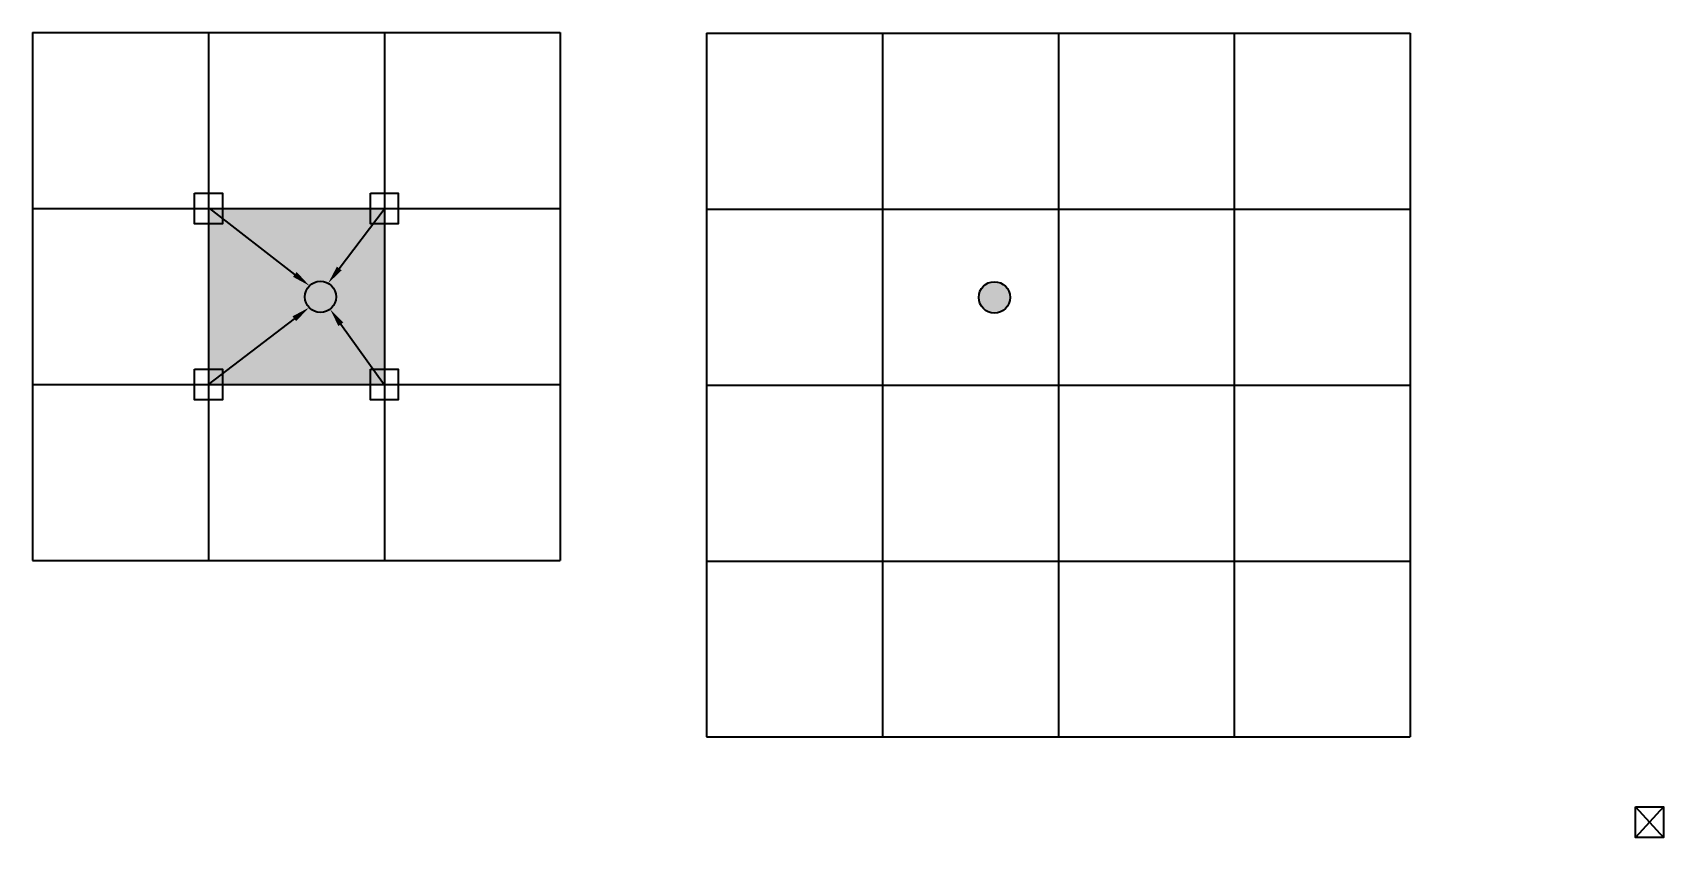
# Model space of a CAD drawing. Header units: inches. Extents: x -128 to 157, y -44 to 110.
# Drawn here: x 18.709 to 23.128, y 4.347 to 6.526 of the extents above; entities that cross this region are included whole.
import ezdxf
from ezdxf import colors
from ezdxf.entities.mleader import LeaderData, LeaderLine
from ezdxf.math import Vec2, Vec3

# ---------------------------------------------------------------- set-up
doc = ezdxf.new("R2010")
doc.units = ezdxf.units.IN
doc.header["$MEASUREMENT"] = 0
doc.styles.get("Standard").update_dxf_attribs({"font": 'arial.ttf'})

msp = doc.modelspace()

# ---------------------------------------------------------------- hatches: boundary and pattern name
at = {"ltscale": 0.1}
h = msp.add_hatch(color=254, dxfattribs=at)
h.dxf.hatch_style = 1
h.paths.add_polyline_path([(19.6623, 6.04988), (19.18577, 6.04988), (19.18577, 5.57334), (19.6623, 5.57334)])
h.paths.add_polyline_path([(19.44664, 5.81071, -1), (19.53154, 5.81071, -1)], flags=16)
h = msp.add_hatch(color=1, dxfattribs=at)
h.dxf.hatch_style = 1
h.paths.add_polyline_path([(19.44664, 5.81071, 1), (19.53154, 5.81071, 1)])
h = msp.add_hatch(color=1, dxfattribs=at)
h.dxf.hatch_style = 1
h.paths.add_polyline_path([(19.44664, 5.81071, 1), (19.53154, 5.81071, 1)])
h = msp.add_hatch(color=1, dxfattribs=at)
h.dxf.hatch_style = 1
h.paths.add_polyline_path([(21.27268, 5.80928, 1), (21.35757, 5.80928, 1)])
h = msp.add_hatch(color=1, dxfattribs=at)
h.dxf.hatch_style = 1
h.paths.add_polyline_path([(21.27268, 5.80928, 1), (21.35757, 5.80928, 1)])

# ---------------------------------------------------------------- linework, layer by layer
for p, q in [((18.70923, 6.52641), (18.70923, 5.09681)), ((18.70923, 6.52641), (20.13884, 6.52641)), ((19.18577, 6.52641), (19.18577, 5.09681)), ((19.6623, 6.52641), (19.6623, 5.09681)), ((20.13884, 6.52641), (20.13884, 5.09681)), ((20.53527, 6.52498), (20.53527, 4.61885)), ((20.53527, 6.52498), (22.4414, 6.52498)), ((21.0118, 6.52498), (21.0118, 4.61885)), ((21.48834, 6.52498), (21.48834, 4.61885)), ((21.96487, 6.52498), (21.96487, 4.61885)), ((22.4414, 6.52498), (22.4414, 4.61885)), ((18.70923, 6.04988), (20.13884, 6.04988)), ((20.53527, 6.04845), (22.4414, 6.04845)), ((18.70923, 5.57334), (20.13884, 5.57334)), ((20.53527, 5.57191), (22.4414, 5.57191)), ((18.70923, 5.09681), (20.13884, 5.09681)), ((20.53527, 5.09538), (22.4414, 5.09538)), ((20.53527, 4.61885), (22.4414, 4.61885))]:
    msp.add_line(p, q, dxfattribs=at)
at = {"color": 7, "ltscale": 0.1, "true_color": 0xffffff}
for p, q in [((23.05245, 4.42946), (23.1276, 4.34688)), ((23.1276, 4.42946), (23.05245, 4.34688))]:
    msp.add_line(p, q, dxfattribs=at)
at = {"ltscale": 0.1}
for points in [[(19.1482, 6.09117), (19.22334, 6.09117), (19.22334, 6.00859), (19.1482, 6.00859)], [(19.62473, 6.09117), (19.69987, 6.09117), (19.69987, 6.00859), (19.62473, 6.00859)], [(19.1482, 5.61464), (19.22334, 5.61464), (19.22334, 5.53205), (19.1482, 5.53205)], [(19.62473, 5.61464), (19.69987, 5.61464), (19.69987, 5.53205), (19.62473, 5.53205)]]:
    msp.add_lwpolyline(points, close=True, dxfattribs=at)
at = {"color": 7, "ltscale": 0.1, "true_color": 0xffffff}
msp.add_lwpolyline([(23.05245, 4.42946), (23.1276, 4.42946), (23.1276, 4.34688), (23.05245, 4.34688)], close=True, dxfattribs=at)
at = {"color": 1, "ltscale": 0.1}
for centre in [(19.48909, 5.81071), (19.48909, 5.81071), (21.31513, 5.80928), (21.31513, 5.80928)]:
    msp.add_circle(centre, 0.04245, dxfattribs=at)

# ---------------------------------------------------------------- leaders
at = {"ltscale": 0.1}
ml = msp.add_multileader_mtext('Standard', dxfattribs=at)
ml.set_content('', color=256)
ml.set_leader_properties()
ml.build(insert=Vec2(0, 0))
ml.multileader.update_dxf_attribs({"dogleg_length": 0, "arrow_head_size": 0.05})
ctx = ml.context
ctx.base_point, ctx.char_height, ctx.arrow_head_size, ctx.landing_gap_size, ctx.plane_origin, ctx.plane_x_axis, ctx.plane_y_axis = Vec3(19.1896, 6.04976), 0.18, 0.05, 0.09, Vec3(19.0239, 5.86589), Vec3(-1, 0), Vec3(0, -1)
notes = []
notes.append((ctx, [(0, (1, 1, 0), (19.1896, 6.04976), (-1, 0), 0, [(0, [(19.45927, 5.84091)], 0, [])])]))
ctx.mtext.insert, ctx.mtext.text_direction, ctx.mtext.rotation, ctx.mtext.flow_direction = Vec3(19.0996, 5.95976), Vec3(-1, 0), 3.1415927, 5
ml = msp.add_multileader_mtext('Standard', dxfattribs=at)
ml.set_content('', color=256)
ml.set_leader_properties()
ml.build(insert=Vec2(0, 0))
ml.multileader.update_dxf_attribs({"dogleg_length": 0, "arrow_head_size": 0.05})
ctx = ml.context
ctx.base_point, ctx.char_height, ctx.arrow_head_size, ctx.landing_gap_size, ctx.plane_origin, ctx.plane_x_axis, ctx.plane_y_axis = Vec3(19.84142, 6.04842), 0.18, 0.05, 0.09, Vec3(19.49955, 5.86589), Vec3(-1, 0), Vec3(0, -1)
ctx.text_align_type = 2
notes.append((ctx, [(1, (1, 1, 0), (19.66142, 6.04842), (1, 0), 0, [(0, [(19.50999, 5.84766)], 0, [])])]))
ctx.mtext.insert, ctx.mtext.text_direction, ctx.mtext.rotation, ctx.mtext.alignment, ctx.mtext.flow_direction = Vec3(19.75142, 5.95842), Vec3(-1, 0), 3.1415927, 3, 5
ml = msp.add_multileader_mtext('Standard', dxfattribs=at)
ml.set_content('', color=256)
ml.set_leader_properties()
ml.build(insert=Vec2(0, 0))
ml.multileader.update_dxf_attribs({"dogleg_length": 0, "arrow_head_size": 0.05})
ctx = ml.context
ctx.base_point, ctx.char_height, ctx.arrow_head_size, ctx.landing_gap_size, ctx.plane_origin, ctx.plane_x_axis, ctx.plane_y_axis = Vec3(19.18475, 5.57365), 0.18, 0.05, 0.09, Vec3(19.02302, 5.39082), Vec3(-1, 0), Vec3(0, -1)
notes.append((ctx, [(0, (1, 1, 0), (19.18475, 5.57365), (-1, 0), 0, [(0, [(19.45806, 5.78175)], 0, [])])]))
ctx.mtext.insert, ctx.mtext.text_direction, ctx.mtext.rotation, ctx.mtext.flow_direction = Vec3(19.09475, 5.48365), Vec3(-1, 0), 3.1415927, 5
ml = msp.add_multileader_mtext('Standard', dxfattribs=at)
ml.set_content('', color=256)
ml.set_leader_properties()
ml.build(insert=Vec2(0, 0))
ml.multileader.update_dxf_attribs({"dogleg_length": 0, "arrow_head_size": 0.05})
ctx = ml.context
ctx.base_point, ctx.char_height, ctx.arrow_head_size, ctx.landing_gap_size, ctx.plane_origin, ctx.plane_x_axis, ctx.plane_y_axis = Vec3(19.84142, 5.57334), 0.18, 0.05, 0.09, Vec3(19.49955, 5.39082), Vec3(-1, 0), Vec3(0, -1)
ctx.text_align_type = 2
notes.append((ctx, [(1, (1, 1, 0), (19.66142, 5.57334), (1, 0), 0, [(0, [(19.51522, 5.77726)], 0, [])])]))
ctx.mtext.insert, ctx.mtext.text_direction, ctx.mtext.rotation, ctx.mtext.alignment, ctx.mtext.flow_direction = Vec3(19.75142, 5.48334), Vec3(-1, 0), 3.1415927, 3, 5
for ctx, leaders in notes:
    for number, flags, end, landing, length, lines in leaders:
        leader = LeaderData()
        leader.index, (leader.has_last_leader_line, leader.has_dogleg_vector, leader.attachment_direction) = number, flags
        leader.last_leader_point, leader.dogleg_vector, leader.dogleg_length = Vec3(end), Vec3(landing), length
        for number, points, colour, breaks in lines:
            line = LeaderLine()
            line.index, line.vertices, line.color, line.breaks = number, Vec3.list(points), colors.encode_raw_color(colour), breaks
            leader.lines.append(line)
        ctx.leaders.append(leader)

doc.saveas('drawing.dxf')
